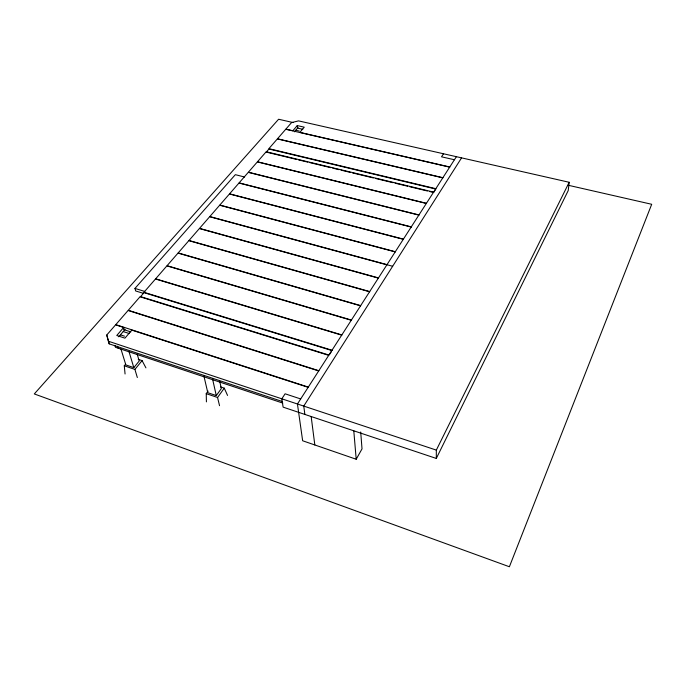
<?xml version="1.0" encoding="UTF-8"?>
<svg xmlns="http://www.w3.org/2000/svg" width="686" height="686" viewBox="0 0 686 686"><rect width="100%" height="100%" fill="white"/><g stroke="black" fill="none" stroke-linecap="round" stroke-linejoin="round"><path stroke-width="1.03" d="M300.691 398.943L285.11 393.807L281.809 398.806L283.121 407.141L436.305 458.445L436.33 450.102L569.183 182.279L298.556 120.882L291.541 122.605L285.865 129.131L292.836 130.743L297.27 125.581L304.25 127.176L299.842 132.355L449.767 166.99M569.183 182.279L568.222 190.571L436.305 458.445M456.387 156.691L297.441 403.994L302.646 440.764L356.205 459.243L362.019 448.884L360.707 432M461.567 157.866L303.752 406.086L304.876 414.43M329.469 354.611L331.527 351.412M443.525 153.775L441.518 156.811L454.415 159.752M219.537 405.692L217.565 397.486L224.271 388.156L220.523 386.904M203.939 376.142L207.789 392.709L216.279 395.59L221.321 388.602L219.743 381.347M206.417 401.876L206.237 393.635L208.081 391.114M137.329 377.532L134.91 369.411L142.088 360.613L138.246 359.327M120.959 349.045L125.855 364.926L133.821 367.627L139.207 361.033L137.166 354.079M125.066 373.99L124.286 365.801L125.598 364.215M118.729 336.809L125.075 329.4M294.388 131.815L298.05 127.536M282.229 401.473L109.185 343.866L106.759 335.008L115.591 324.855L123.669 327.471L116.783 335.48L124.946 338.164L131.789 330.112L308.151 387.341M143.571 293.402L135.665 290.967L134.962 288.42L235.341 174.673L244.628 177.022M293.196 122.571L278.602 119.244L34.3 393.935L509.389 566.756L651.7 204.282L568.325 185.28M302.766 129.32L297.553 128.119L297.27 125.581M295.752 130.229L299.233 131.035M449.664 167.144L285.745 129.268L277.478 138.778L442.882 177.7M442.779 177.863L277.35 138.924L268.886 148.648L435.824 188.684M433.621 192.114L266.202 151.735L257.473 161.767L426.435 203.296M296.395 159.384L266.245 152.103L268.938 149.016L435.824 189.062L433.621 192.492L429.462 191.488M298.479 159.881L307.834 162.145M309.909 162.642L330.703 167.658M332.779 168.164L339.021 169.665M341.096 170.171L350.452 172.426M352.535 172.923L373.321 177.948M375.405 178.446L393.078 182.708M395.153 183.213L407.63 186.223M409.705 186.729L427.378 190.991M426.323 203.468L257.336 161.922L248.401 172.195L418.957 214.932M418.846 215.104L248.263 172.358L239.105 182.879L411.283 226.869M411.171 227.049L238.968 183.042L229.578 193.829L403.411 239.122M403.291 239.311L229.441 193.992L219.812 205.054L395.316 251.711M395.196 251.899L219.666 205.225L209.805 216.562L387.015 264.633M386.947 264.727L392.641 266.271M386.887 264.83L209.65 216.733L199.532 228.369L378.475 277.916M378.346 278.113L199.377 228.549L188.993 240.486L369.703 291.567M369.565 291.773L188.83 240.666L178.171 252.92L360.673 305.613M360.544 305.819L178.008 253.108L167.067 265.688L351.395 320.053M351.258 320.268L166.895 265.876L155.653 278.808L341.842 334.922M341.697 335.145L155.482 279.005L143.931 292.279L332.007 350.229M134.962 288.42L144.866 291.473M332.041 350.606L144.034 292.665L140.356 296.884L327.934 355.099M328.911 355.031L140.253 296.506L128.282 310.269L318.844 370.706M318.69 370.937L128.093 310.484L115.78 324.641L308.306 387.093M123.703 329.597L130.812 331.913M123.223 331.57L129.328 333.559M120.419 334.837L124.475 336.166M108.345 341.216L436.33 450.102M282.786 403.085L115.462 347.288L114.845 345.324M124.286 365.801L134.91 369.411M206.237 393.635L217.565 397.486M142.088 360.613L145.929 367.868M224.271 388.156L227.546 395.419M106.759 335.008L109.185 343.866M117.538 346.224L118.146 348.188M129.037 351.738L133.821 367.627M123.669 327.471L124.458 330.12M212.566 379.015L216.279 395.59M311.161 416.531L314.823 444.965M353.787 430.808L356.205 459.243"/></g></svg>
